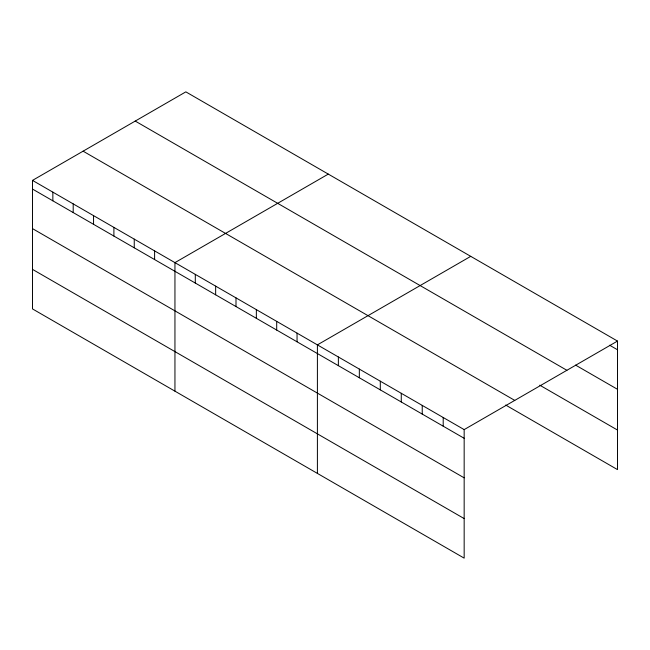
<?xml version="1.0" encoding="UTF-8"?>
<svg xmlns="http://www.w3.org/2000/svg" width="650" height="650" viewBox="0 0 650 650"><rect width="100%" height="100%" fill="white"/><g stroke="black" fill="none" stroke-linecap="round" stroke-linejoin="round"><path stroke-width="0.97" d="M32.5 180.391L464.165 429.609L464.165 558.139L32.5 308.921L32.5 180.391L185.835 91.861L617.5 341.079L617.5 469.609L505.676 405.048M328.283 174.102L174.947 262.632L174.947 391.162M470.73 256.352L317.403 344.874L317.403 473.403M464.165 429.609L617.5 341.079M609.635 345.223L617.5 349.765M575.567 365.105L617.5 389.309M135.232 121.079L566.898 370.297M539.752 385.174L617.5 430.056M83.103 151.174L514.767 400.4M32.5 189.069L464.165 438.287M32.5 228.621L464.165 477.839M32.5 269.368L464.165 518.586M443.202 417.503L443.202 426.181M422.232 405.397L422.232 414.082M401.269 393.299L401.269 401.976M380.299 381.192L380.299 389.87M359.336 369.086L359.336 377.764M338.366 356.98L338.366 365.658M297.05 333.125L297.05 341.803M276.697 321.376L276.697 330.054M256.352 309.627L256.352 318.305M235.999 297.879L235.999 306.556M215.646 286.13L215.646 294.808M195.301 274.381L195.301 283.059M154.602 250.884L154.602 259.561M134.249 239.135L134.249 247.812M113.896 227.386L113.896 236.064M93.551 215.637L93.551 224.315M73.198 203.889L73.198 212.566M52.853 192.14L52.853 200.817"/></g></svg>
